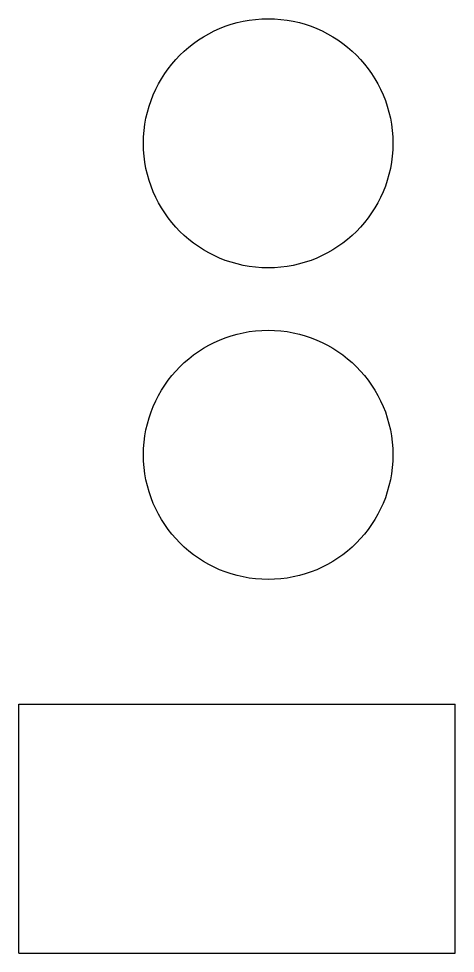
# Model space of a CAD drawing. Header units: millimetres. Extents: x 80 to 360, y 90 to 690.
import ezdxf

# ---------------------------------------------------------------- set-up
doc = ezdxf.new("R2010")
doc.units = ezdxf.units.MM
doc.layers.get('0').update_dxf_attribs({"linetype": 'CONTINUOUS'})

msp = doc.modelspace()

# ---------------------------------------------------------------- linework, layer by layer
for p, q in [((80, 250), (360, 250)), ((80, 90), (80, 250)), ((360, 90), (360, 250)), ((80, 90), (360, 90))]:
    msp.add_line(p, q)
for centre in [(240, 610), (240, 410)]:
    msp.add_circle(centre, 80)

doc.saveas('drawing.dxf')
